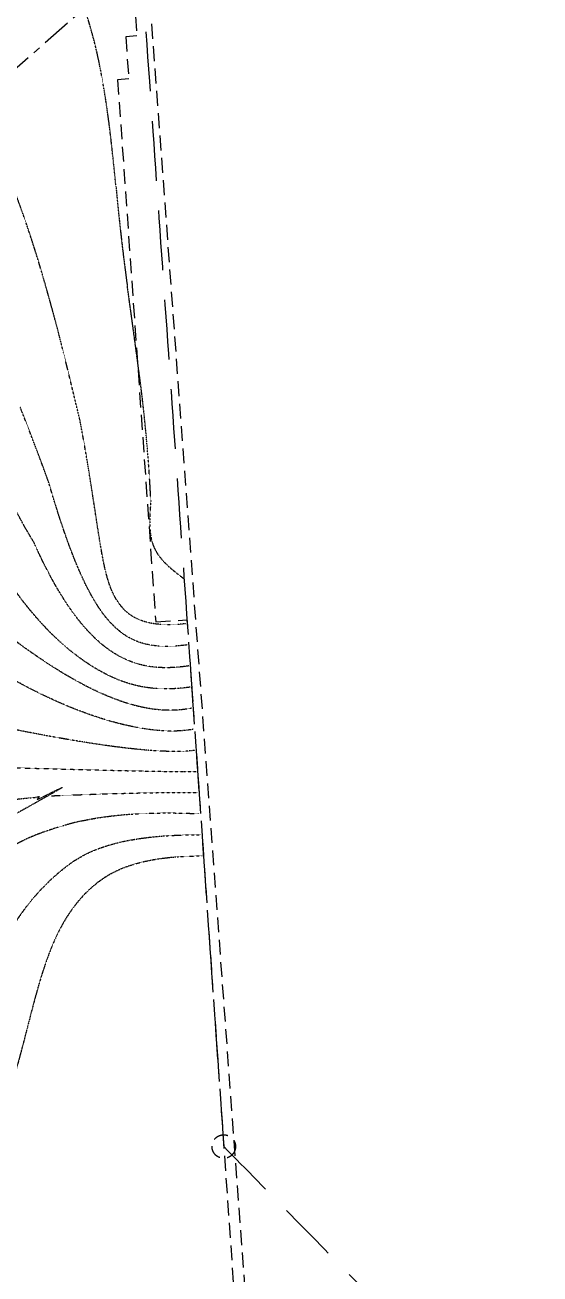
# Model space of a CAD drawing. Header units: millimetres. Extents: x 832728086 to 834530684, y 817551485 to 818349469.
# Drawn here: x 834375262 to 834397185, y 817913913 to 817967031 of the extents above; entities that cross this region are included whole.
import ezdxf

# ---------------------------------------------------------------- set-up
doc = ezdxf.new("R2010")
doc.units = ezdxf.units.MM
doc.header["$LTSCALE"] = 100
doc.linetypes.add('Grid Line', pattern=[22.224999999999994, 12.7, -3.174999999999999, 3.174999999999999, -3.174999999999999])
doc.linetypes.add('Hidden', pattern=[9.524999999999999, 6.35, -3.175])
doc.layers.add('+C-160', color=160, linetype='Hidden')
doc.layers.add('DLN020__', color=6, linetype='Continuous')

# ---------------------------------------------------------------- blocks, each defined once
blk = doc.blocks.new('A$C062A3D83')
at = {"layer": '+C-160'}
for p, q in [((61649.44414460659, -96763.46409380436), (51976.8232499361, 34436.41548883915)), ((56566.59715437889, -36898.10522246361), (56693.06054019928, -38693.65723085403)), ((56693.06054019928, -38693.65723085403), (56219.21312820911, -38727.03100597858)), ((56219.21312820911, -38727.03100597858), (56345.70779407024, -40522.58080744743)), ((56345.70779407024, -40522.58080744743), (55871.86038088799, -40555.95458233356)), ((55871.86038088799, -40555.95458233356), (57496.02679586411, -63616.18841195107)), ((57496.02679586411, -63616.18841195107), (58824.59004604816, -63522.61573576927)), ((58824.59004604816, -63522.61573576927), (60965.24874341488, -94145.27783155441))]:
    blk.add_line(p, q, dxfattribs=at)
blk.add_circle((60390.68738365173, -85926.03279650211), 500, dxfattribs=at)
at = {"layer": '+C-160', "ltscale": 5e-05}
for centre, radius, start, end in [((6563.444923877716, -62224.10856723785), 48011.97434351848, 16.79468159386088, 35.64749746478189), ((35752.87559115887, -43800.16427278519), 19737.99944234401, 10.29564248830844, 24.29857724125364), ((17240.17013442516, -47341.29162883759), 38585.92006566486, 6.580145540929745, 10.55606780386276), ((-52550.98130023479, -55473.28079617023), 108849.2230727612, 5.491056051990185, 6.622706312046879), ((152658.5029214621, -36206.26629781723), 97263.33110156897, 185.2212738593326, 187.7526432678362), ((-25379.13917958736, -71755.12216556072), 81346.07669386765, 13.94218039396463, 16.72065402447623), ((-350257.2935296297, -106640.7056977749), 410561.6470971848, 7.427056288367303, 8.02463382661928), ((-297083.9434039593, -138760.2123972178), 361190.9270949491, 13.40932909597865, 13.87330690686879), ((-8011.502068161964, -61710.38312411308), 65380.10206531452, 2.857152542056432, 7.152442131224283), ((-88693.25250160694, -109747.4946006536), 150904.3968676335, 20.20425564912897, 21.4784327921583)]:
    blk.add_arc(centre, radius, start, end, dxfattribs=at)
at = {"layer": '+C-160', "ltscale": 4}
for points in [[(50965.68738436699, 48900.96720445156), (55678.18738424778, -18512.53279578686), (60390.68738389015, -85926.0327962637)], [(60390.68738389015, -85926.0327962637), (83312.64512705803, -109266.6752388477), (106234.6028703451, -132607.3176811934)]]:
    blk.add_open_spline(points, degree=2, dxfattribs=at)
at = {"layer": '+C-160', "ltscale": 5e-05}
for points, degree in [([(58775.5907330513, -63691.39117956161), (57162.35227322578, -63871.9077757597), (55696.28748941422, -63089.05000174046), (55142.25727331638, -60663.06626105309), (54646.55923330784, -56969.27601373196), (54260.21898770332, -54997.63970291615)], 3), ([(58838.68090987206, -64592.33058047295), (56102.36316311359, -64946.31042516232), (54784.97517108917, -63988.49471533298), (52925.58415877819, -57629.9044123888)], 3), ([(58902.05393874645, -65486.94319987297), (56688.79392313957, -65806.40578961372), (54583.93844127655, -65319.68216776848), (52296.43054425716, -60201.96047365665)], 3), ([(58964.53876793385, -66389.562784791), (57282.67228424549, -66621.15098273754), (54936.23724901676, -65978.42824745178), (52516.14418923855, -63746.23470342159), (51241.59131228924, -61912.30886757374)], 3), ([(59028.5171444416, -67282.49522018433), (57080.88461792469, -67682.92427241802), (54545.35986924171, -66837.29056251049), (50584.15835881233, -63706.59990727901)], 3), ([(59091.74874734879, -68180.2712302208), (57643.77885746956, -68460.7533147335), (54982.62787270546, -68026.7007638216), (51516.35748445988, -66114.76428794861)], 3), ([(59154.98035013676, -69078.04724049568), (57187.45438301563, -69341.11353051662), (51240.3498197794, -68143.88830196857)], 2), ([(50634.25586807728, -69789.78588688374), (57836.93044734001, -70003.50634741783), (59218.21195304394, -69975.82325053215)], 2), ([(53060.33563065529, -71009.03257882595), (57214.48328697681, -70841.94911468029), (59281.44355595112, -70873.59926080704)], 2), ([(54307.6816534996, -72083.32353270054), (56343.4687731266, -71634.56840717793), (59344.67515861988, -71771.3752708435)], 2), ([(54097.74849140644, -73735.32624971867), (55747.31028544903, -72646.93615424633), (59407.90676152706, -72669.1512811184)], 2), ([(55082.36156249046, -74654.4551179409), (56465.87891960144, -73560.29021775723), (59471.13836443424, -73566.92729115486)], 2)]:
    blk.add_open_spline(points, degree=degree, dxfattribs=at)
for points, knots in [([(52296.46329653263, -60202.03374791145), (52292.8908200264, -60196.40365004539), (51986.66598844528, -59712.88009989262), (51716.37816524506, -59205.67258226871), (51449.23931574821, -58704.37425780296)], [8.241837037036003, 8.241837037036003, 8.241837037036003, 8.241837037036003, 8.261884635465112, 9.962595263439832, 9.962595263439832, 9.962595263439832, 9.962595263439832]), ([(53060.33563113213, -71009.03257882595), (51649.53155171871, -71156.94667208195), (49162.07391822338, -71227.3744418621), (46325.1194293499, -73469.06385016441), (44932.02376878262, -75022.66956782341), (44203.96713411808, -75834.61162030697)], [6.26458262845973, 6.26458262845973, 6.26458262845973, 6.264582629222565, 10.45342523593156, 13.45630412466571, 16.7437290888464, 16.7437290888464, 16.7437290888464, 16.7437290888464]), ([(54307.6816534996, -72083.32353270054), (52854.13123381138, -72452.81149160862), (50352.54091966152, -73270.29983115196), (48465.36584675312, -76882.54585123062), (47074.64656126499, -78886.89314544201), (46307.40568590164, -79992.66422963142)], [5.084843848350158, 5.084843848350158, 5.084843848350158, 5.084843848350158, 9.392754143985304, 12.70302017379038, 16.77657166256684, 16.77657166256684, 16.77657166256684, 16.77657166256684]), ([(54097.74849140644, -73735.32624971867), (53966.50090885162, -73822.83397316933), (52631.27797317505, -74766.41741037369), (50335.61226725578, -77688.06884419918), (49604.39872407913, -81966.7975230217), (47383.57235336304, -84826.09728133678), (45902.01942110062, -85431.7432589531), (45279.34276092052, -85686.28807199001)], [5.624709954708397, 5.624709954708397, 5.624709954708397, 5.624709954708397, 6.102941667128365, 10.57387619645686, 16.17921749676302, 18.93078388013334, 20.9256418368691, 20.9256418368691, 20.9256418368691, 20.9256418368691]), ([(55082.36156511307, -74654.45511579514), (54909.44881534576, -74787.45309865475), (52630.95654201508, -76730.68376898766), (52215.03878509998, -82203.48784089088), (49013.44519436359, -89009.48788392544), (44637.76289951801, -87536.45175504684), (42912.2628711462, -88747.52862215042), (42065.25615334511, -89342.01730692387)], [4.774004402638355, 4.774004402638355, 4.774004402638355, 4.774004402638355, 5.475304197983925, 14.52809115756312, 20.32193001278797, 23.40086580968698, 26.36944766738585, 26.36944766738585, 26.36944766738585, 26.36944766738585]), ([(45145.09799218178, -90481.03497612476), (46601.27173924446, -91889.12118196487), (51227.89207828045, -96825.54872250557), (58278.42321109772, -101917.6042866707), (68091.6036388874, -106857.7389519215), (78050.38439297676, -110471.3757382631), (84718.14877963066, -110730.4180166721)], [0, 0, 0, 0, 5.902230919717269, 12.77739208639338, 24.84970088622982, 53.45396301557, 53.45396301557, 53.45396301557, 53.45396301557])]:
    blk.add_open_spline(points, degree=3, knots=knots, dxfattribs=at)
blk.add_spline([(57287.32683479786, -58451.44311654568), (57452.49751031399, -60511.71477103233), (58703.27251458168, -61787.13788127899)], degree=3, dxfattribs=at)

msp = doc.modelspace()

# ---------------------------------------------------------------- linework, layer by layer
at = {"layer": 'DLN020__', "linetype": 'Grid Line'}
msp.add_line((834387082.8962307, 817975913.8840197), (834317744.965748, 817914891.31144), dxfattribs=at)

# ---------------------------------------------------------------- block references
at = {"layer": '+C-160', "ltscale": 5}
msp.add_blockref('A$C062A3D83', (834323333.3127822, 818005260.0326515), dxfattribs=at)

doc.saveas('drawing.dxf')
